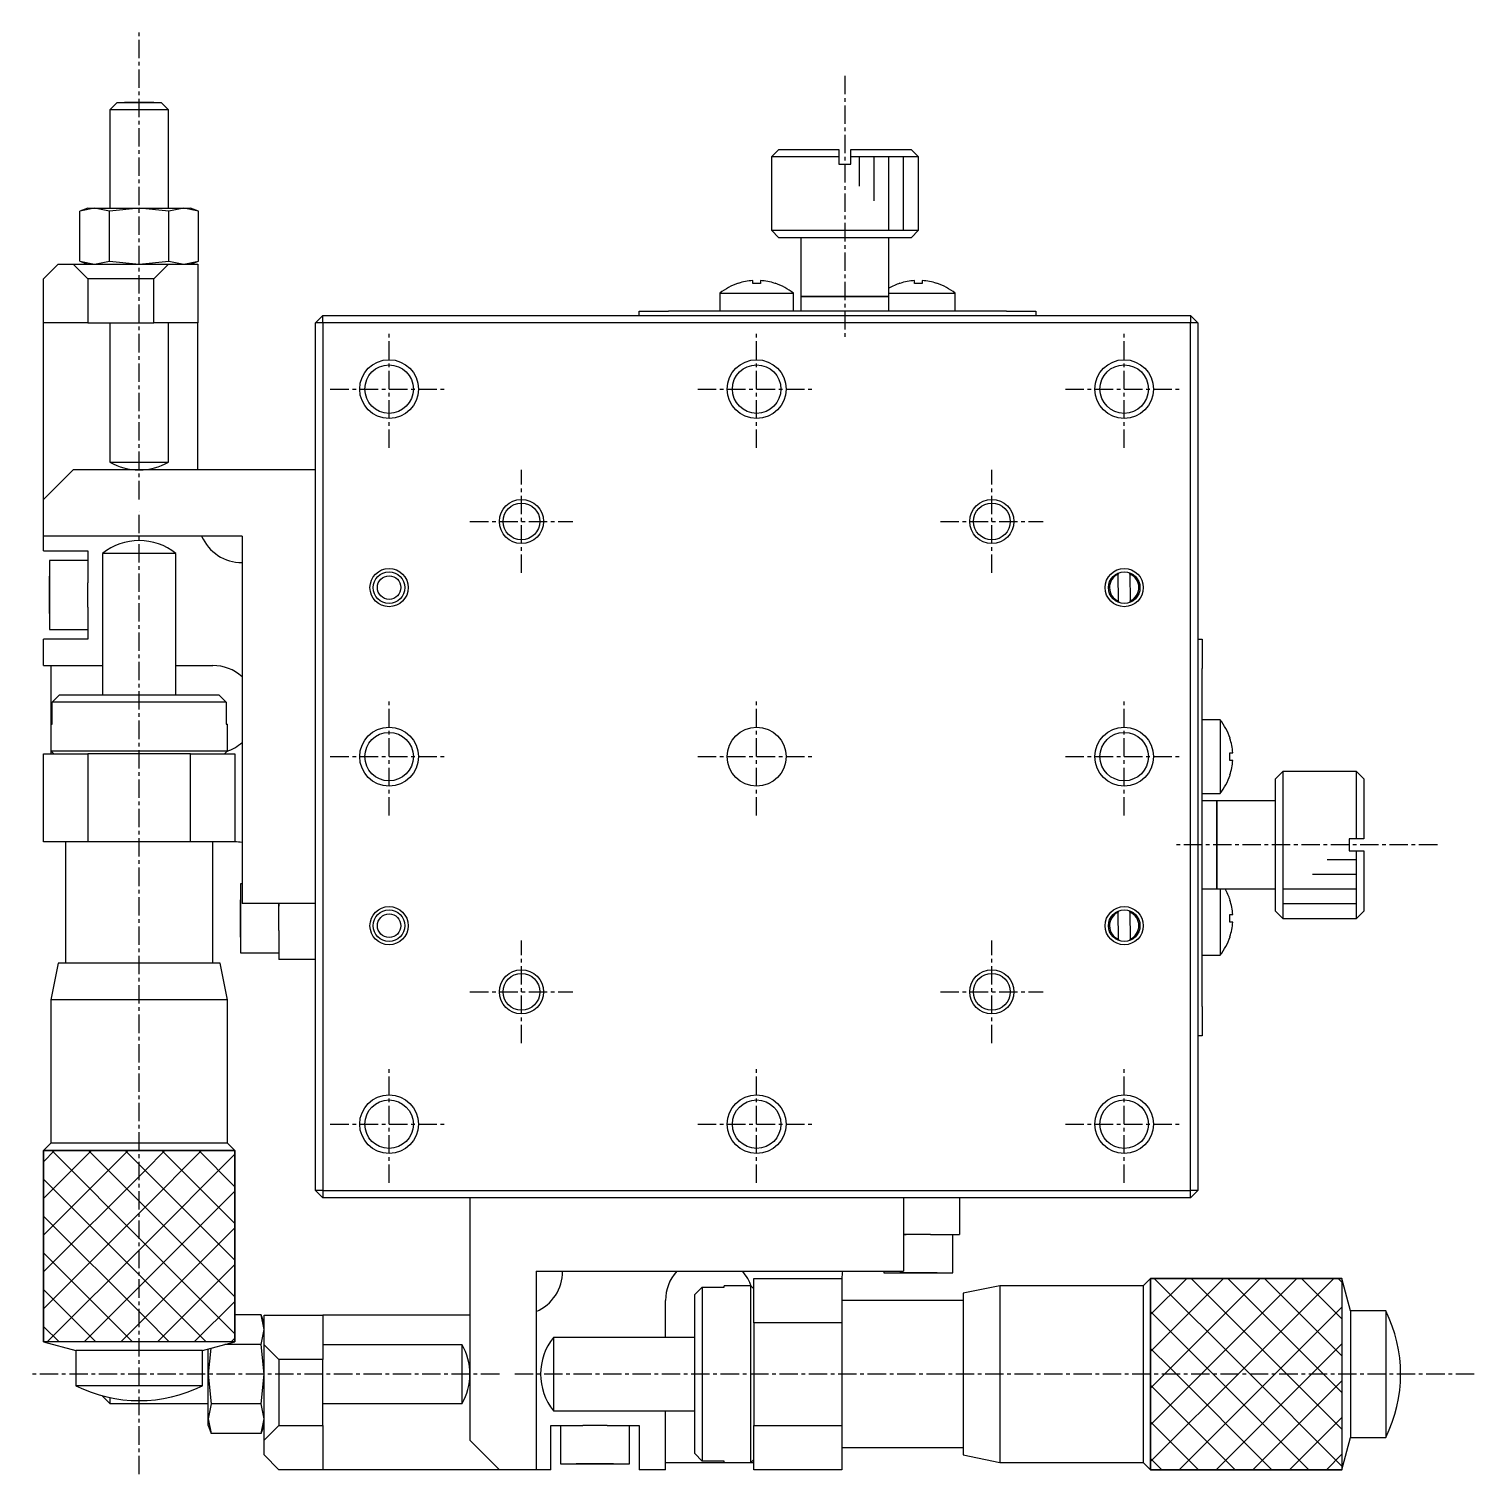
# Model space of a CAD drawing. Extents: x 10 to 388, y -3 to 270.
# Drawn here: x 102.8 to 201.2, y 98.8 to 197.1 of the extents above; entities that cross this region are included whole.
import ezdxf

# ---------------------------------------------------------------- set-up
doc = ezdxf.new("R2010")
doc.units = 0
doc.linetypes.add('CENTER', pattern=[2, 1.25, -0.25, 0.25, -0.25])
doc.layers.get('0').update_dxf_attribs({"linetype": 'CONTINUOUS'})
doc.layers.add('CENTER', color=1, linetype='CENTER')

msp = doc.modelspace()

# ---------------------------------------------------------------- linework, layer by layer
at = {"color": 7, "linetype": 'CONTINUOUS'}
for p, q in [((108.6, 191.85), (108.35, 191.6)), ((108.85, 192.1), (108.6, 191.85)), ((108.85, 192.1), (111.85, 192.1)), ((108.85, 192.1), (111.85, 192.1)), ((110.35, 192.1), (109.35, 192.1)), ((109.35, 192.1), (110.35, 192.1)), ((110.35, 192.1), (111.35, 192.1)), ((111.35, 192.1), (110.35, 192.1)), ((112.1, 191.85), (111.85, 192.1)), ((112.35, 191.6), (112.1, 191.85)), ((112.35, 191.6), (108.35, 191.6)), ((108.35, 191.6), (108.35, 184.9)), ((112.35, 184.9), (112.35, 191.6)), ((153.85, 188.9), (153.35, 188.4)), ((153.85, 188.9), (157.95, 188.9)), ((153.85, 188.9), (157.95, 188.9)), ((157.95, 188.9), (157.95, 188.4)), ((158.75, 188.9), (162.85, 188.9)), ((158.75, 188.9), (162.85, 188.9)), ((158.75, 188.4), (158.75, 188.9)), ((163.35, 188.4), (162.85, 188.9)), ((157.95, 188.4), (153.35, 188.4)), ((153.35, 188.4), (153.35, 183.4)), ((157.95, 188.4), (157.95, 187.9)), ((157.95, 187.9), (158.75, 187.9)), ((157.95, 187.9), (158.75, 187.9)), ((163.35, 188.4), (158.75, 188.4)), ((158.75, 187.9), (158.75, 188.4)), ((163.35, 183.4), (163.35, 188.4)), ((107.319, 184.9), (106.309, 184.703)), ((106.85, 184.9), (106.309, 184.703)), ((106.85, 184.9), (107.319, 184.9)), ((108.329, 184.703), (107.319, 184.9)), ((107.319, 184.9), (110.35, 184.9)), ((110.35, 184.9), (108.329, 184.703)), ((112.371, 184.703), (110.35, 184.9)), ((110.35, 184.9), (113.381, 184.9)), ((113.381, 184.9), (112.371, 184.703)), ((113.381, 184.9), (113.85, 184.9)), ((114.391, 184.703), (113.381, 184.9)), ((114.391, 184.703), (113.85, 184.9)), ((106.309, 181.297), (106.309, 184.703)), ((108.329, 181.297), (108.329, 184.703)), ((112.371, 181.297), (112.371, 184.703)), ((114.391, 181.297), (114.391, 184.703)), ((153.35, 183.4), (163.35, 183.4)), ((153.35, 183.4), (153.85, 182.9)), ((162.85, 182.9), (153.85, 182.9)), ((155.35, 182.9), (155.35, 178.9)), ((161.35, 178.9), (161.35, 182.9)), ((162.85, 182.9), (163.35, 183.4)), ((103.85, 180.1), (104.85, 181.1)), ((104.85, 181.1), (105.85, 181.1)), ((105.85, 181.1), (106.85, 180.1)), ((105.85, 181.1), (108.35, 181.1)), ((106.309, 181.297), (107.319, 181.1)), ((106.309, 181.297), (106.85, 181.1)), ((107.319, 181.1), (108.329, 181.297)), ((108.329, 181.297), (110.35, 181.1)), ((108.35, 181.1), (112.35, 181.1)), ((110.35, 181.1), (112.371, 181.297)), ((111.35, 180.1), (112.35, 181.1)), ((112.35, 181.1), (114.35, 181.1)), ((112.371, 181.297), (113.381, 181.1)), ((113.381, 181.1), (114.391, 181.297)), ((113.85, 181.1), (114.391, 181.297)), ((114.35, 181.1), (114.35, 177.1)), ((103.85, 177.1), (103.85, 180.1)), ((106.85, 180.1), (106.85, 177.1)), ((111.35, 180.1), (106.85, 180.1)), ((111.35, 177.1), (111.35, 180.1)), ((152.09, 179.791), (152.09, 179.983)), ((152.61, 179.983), (152.61, 179.791)), ((163.09, 179.791), (163.09, 179.983)), ((163.61, 179.983), (163.61, 179.791)), ((149.85, 179.122), (154.85, 179.122)), ((149.85, 179.122), (149.85, 177.9)), ((151.102, 179.791), (151.098, 179.799)), ((151.102, 179.791), (151.098, 179.799)), ((152.61, 179.791), (152.09, 179.791)), ((153.602, 179.799), (153.598, 179.791)), ((153.602, 179.799), (153.598, 179.791)), ((154.85, 177.9), (154.85, 179.122)), ((161.35, 179.122), (165.85, 179.122)), ((162.102, 179.791), (162.098, 179.799)), ((162.102, 179.791), (162.098, 179.799)), ((163.61, 179.791), (163.09, 179.791)), ((164.602, 179.799), (164.598, 179.791)), ((164.602, 179.799), (164.598, 179.791)), ((165.85, 177.9), (165.85, 179.122)), ((155.35, 178.9), (161.35, 178.9)), ((161.35, 178.9), (155.35, 178.9)), ((155.35, 178.9), (155.35, 177.9)), ((161.35, 177.9), (161.35, 178.9)), ((106.85, 177.1), (103.85, 177.1)), ((103.85, 165.1), (103.85, 177.1)), ((106.85, 177.1), (111.35, 177.1)), ((108.35, 177.1), (108.35, 167.636)), ((114.35, 177.1), (111.35, 177.1)), ((112.35, 167.636), (112.35, 177.1)), ((114.35, 167.1), (114.35, 177.1)), ((122.85, 177.6), (122.35, 177.1)), ((122.35, 118.1), (122.35, 177.1)), ((122.85, 177.1), (122.35, 177.1)), ((122.85, 177.1), (122.85, 177.6)), ((122.85, 177.6), (181.85, 177.6)), ((181.85, 177.1), (122.85, 177.1)), ((122.85, 177.1), (122.85, 118.1)), ((144.35, 177.6), (144.35, 177.9)), ((144.35, 177.9), (146.35, 177.9)), ((169.35, 177.9), (146.35, 177.9)), ((169.35, 177.9), (171.35, 177.9)), ((171.35, 177.9), (171.35, 177.6)), ((181.85, 177.6), (181.85, 177.1)), ((182.35, 177.1), (181.85, 177.6)), ((181.85, 118.1), (181.85, 177.1)), ((182.35, 177.1), (181.85, 177.1)), ((182.35, 177.1), (182.35, 118.1)), ((108.35, 167.636), (112.35, 167.636)), ((108.35, 167.636), (112.35, 167.636)), ((105.85, 167.1), (103.85, 165.1)), ((122.35, 167.1), (105.85, 167.1)), ((103.85, 162.6), (103.85, 165.1)), ((117.35, 162.6), (103.85, 162.6)), ((103.85, 161.6), (103.85, 162.6)), ((117.35, 162.6), (117.35, 137.6)), ((103.85, 161.6), (106.85, 161.6)), ((106.85, 161.6), (106.85, 159.426)), ((112.85, 161.422), (107.85, 161.422)), ((107.85, 161.422), (107.85, 151.8)), ((112.85, 151.8), (112.85, 161.422)), ((104.25, 160.95), (104.25, 158.6)), ((104.25, 160.95), (104.25, 156.25)), ((106.85, 160.95), (104.25, 160.95)), ((104.25, 159.235), (104.25, 159.87)), ((104.25, 159.87), (104.25, 159.235)), ((106.85, 158.6), (106.85, 159.426)), ((176.941, 160.095), (176.942, 160.013)), ((176.959, 158.099), (176.941, 160.094)), ((176.958, 158.18), (176.942, 160.013)), ((177.742, 160.02), (177.741, 160.102)), ((177.742, 160.02), (177.758, 158.187)), ((104.25, 157.965), (104.25, 159.235)), ((104.25, 159.235), (104.25, 157.965)), ((104.25, 158.6), (104.25, 156.25)), ((106.85, 157.774), (106.85, 158.6)), ((104.25, 157.33), (104.25, 157.965)), ((104.25, 157.965), (104.25, 157.33)), ((106.85, 157.774), (106.85, 155.6)), ((176.958, 158.18), (176.959, 158.098)), ((177.759, 158.105), (177.758, 158.187)), ((103.85, 153.8), (103.85, 155.6)), ((106.85, 155.6), (103.85, 155.6)), ((104.25, 156.25), (106.85, 156.25)), ((182.35, 155.6), (182.65, 155.6)), ((182.65, 155.6), (182.65, 153.6)), ((103.85, 153.8), (107.85, 153.8)), ((104.35, 153.8), (104.35, 149.8)), ((112.85, 153.8), (115.35, 153.8)), ((182.65, 130.6), (182.65, 153.6)), ((104.434, 151.3), (104.942, 151.8)), ((104.942, 151.8), (115.758, 151.8)), ((104.942, 151.8), (105.706, 151.8)), ((114.994, 151.8), (115.758, 151.8)), ((115.758, 151.8), (116.266, 151.3)), ((116.266, 151.3), (104.434, 151.3)), ((104.434, 149.8), (104.434, 151.3)), ((116.266, 151.3), (116.266, 149.8)), ((104.35, 149.8), (104.434, 149.8)), ((104.35, 149.8), (104.434, 149.8)), ((104.35, 149.8), (104.35, 148)), ((116.266, 149.8), (116.35, 149.8)), ((116.266, 149.8), (116.35, 149.8)), ((116.35, 148), (116.35, 149.8)), ((183.872, 150.1), (182.65, 150.1)), ((183.872, 150.1), (183.872, 145.1)), ((184.541, 148.848), (184.549, 148.852)), ((184.541, 148.848), (184.549, 148.852)), ((103.85, 141.8), (103.85, 147.8)), ((103.85, 147.8), (106.85, 147.8)), ((104.35, 148), (116.35, 148)), ((104.35, 148), (104.35, 147.8)), ((104.35, 148), (104.55, 147.8)), ((106.85, 147.8), (106.85, 141.8)), ((113.85, 147.8), (106.85, 147.8)), ((113.85, 141.8), (113.85, 147.8)), ((113.85, 147.8), (116.85, 147.8)), ((116.15, 147.8), (116.35, 148)), ((116.85, 147.8), (116.85, 141.8)), ((184.541, 147.86), (184.733, 147.86)), ((184.541, 147.34), (184.541, 147.86)), ((184.733, 147.34), (184.541, 147.34)), ((188.15, 146.6), (187.65, 146.1)), ((188.15, 146.6), (188.15, 136.6)), ((193.15, 146.6), (188.15, 146.6)), ((193.15, 142), (193.15, 146.6)), ((193.65, 146.1), (193.15, 146.6)), ((184.549, 146.348), (184.541, 146.352)), ((184.549, 146.348), (184.541, 146.352)), ((187.65, 137.1), (187.65, 146.1)), ((193.65, 146.1), (193.65, 142)), ((193.65, 146.1), (193.65, 142)), ((182.65, 145.1), (183.872, 145.1)), ((183.65, 144.6), (182.65, 144.6)), ((183.65, 144.6), (183.65, 138.6)), ((183.65, 138.6), (183.65, 144.6)), ((187.65, 144.6), (183.65, 144.6)), ((106.85, 141.8), (103.85, 141.8)), ((105.35, 141.8), (105.35, 133.55)), ((113.85, 141.8), (106.85, 141.8)), ((116.85, 141.8), (113.85, 141.8)), ((115.35, 133.55), (115.35, 141.8)), ((192.65, 142), (192.65, 141.2)), ((193.15, 142), (192.65, 142)), ((192.65, 142), (192.65, 141.2)), ((193.65, 142), (193.15, 142)), ((192.65, 141.2), (193.15, 141.2)), ((193.15, 136.6), (193.15, 141.2)), ((193.15, 141.2), (193.65, 141.2)), ((193.65, 141.2), (193.65, 137.1)), ((193.65, 141.2), (193.65, 137.1)), ((117.25, 138.95), (117.25, 136.6)), ((117.25, 138.95), (117.25, 134.25)), ((117.35, 138.95), (117.25, 138.95)), ((117.25, 137.235), (117.25, 137.87)), ((117.25, 137.87), (117.25, 137.235)), ((182.65, 138.6), (183.65, 138.6)), ((183.65, 138.6), (187.65, 138.6)), ((183.872, 138.6), (183.872, 134.1)), ((184.541, 137.848), (184.549, 137.852)), ((184.541, 137.848), (184.549, 137.852)), ((117.25, 135.965), (117.25, 137.235)), ((117.25, 137.235), (117.25, 135.965)), ((122.35, 137.6), (117.35, 137.6)), ((119.85, 137.426), (119.85, 137.6)), ((119.85, 137.6), (119.85, 137.426)), ((119.85, 136.6), (119.85, 137.426)), ((176.941, 137.095), (176.942, 137.013)), ((176.959, 135.099), (176.941, 137.094)), ((176.958, 135.18), (176.942, 137.013)), ((177.742, 137.02), (177.741, 137.102)), ((177.742, 137.02), (177.758, 135.187)), ((184.541, 136.86), (184.733, 136.86)), ((184.541, 136.34), (184.541, 136.86)), ((187.65, 137.1), (188.15, 136.6)), ((193.15, 136.6), (193.65, 137.1)), ((117.25, 136.6), (117.25, 134.25)), ((117.25, 135.33), (117.25, 135.965)), ((117.25, 135.965), (117.25, 135.33)), ((119.85, 135.774), (119.85, 136.6)), ((119.85, 135.774), (119.85, 133.8)), ((184.733, 136.34), (184.541, 136.34)), ((188.15, 136.6), (193.15, 136.6)), ((176.958, 135.18), (176.959, 135.098)), ((177.759, 135.105), (177.758, 135.187)), ((184.549, 135.348), (184.541, 135.352)), ((184.549, 135.348), (184.541, 135.352)), ((117.25, 134.25), (119.85, 134.25)), ((122.35, 133.8), (119.85, 133.8)), ((182.65, 134.1), (183.872, 134.1)), ((104.85, 133.55), (104.35, 131.05)), ((115.85, 133.55), (104.85, 133.55)), ((116.35, 131.05), (115.85, 133.55)), ((116.35, 131.05), (104.35, 131.05)), ((104.35, 131.05), (104.35, 121.3)), ((116.35, 121.3), (116.35, 131.05)), ((182.65, 130.6), (182.65, 128.6)), ((182.65, 128.6), (182.35, 128.6)), ((104.35, 121.3), (103.85, 120.8)), ((116.35, 121.3), (104.35, 121.3)), ((116.85, 120.8), (116.35, 121.3)), ((103.85, 107.8), (103.85, 120.8)), ((103.85, 120.8), (116.85, 120.8)), ((116.85, 120.8), (116.85, 107.8)), ((122.35, 118.1), (122.85, 117.6)), ((122.85, 118.1), (122.35, 118.1)), ((122.85, 118.1), (122.85, 117.6)), ((122.85, 118.1), (181.85, 118.1)), ((181.85, 117.6), (181.85, 118.1)), ((182.35, 118.1), (181.85, 118.1)), ((181.85, 117.6), (182.35, 118.1)), ((181.85, 117.6), (122.85, 117.6)), ((132.85, 117.6), (132.85, 101.1)), ((162.35, 117.6), (162.35, 112.6)), ((166.15, 117.6), (166.15, 115.1)), ((162.524, 115.1), (162.35, 115.1)), ((162.35, 115.1), (162.524, 115.1)), ((163.35, 115.1), (162.524, 115.1)), ((164.176, 115.1), (163.35, 115.1)), ((164.176, 115.1), (166.15, 115.1)), ((165.7, 112.5), (165.7, 115.1)), ((137.35, 112.6), (137.35, 99.1)), ((137.35, 112.6), (162.35, 112.6)), ((152.15, 112.1), (158.15, 112.1)), ((152.15, 109.1), (152.15, 112.1)), ((158.15, 112.1), (158.15, 109.1)), ((161, 112.6), (161, 112.5)), ((161, 112.5), (163.35, 112.5)), ((161, 112.5), (165.7, 112.5)), ((162.715, 112.5), (162.08, 112.5)), ((162.08, 112.5), (162.715, 112.5)), ((163.985, 112.5), (162.715, 112.5)), ((162.715, 112.5), (163.985, 112.5)), ((163.35, 112.5), (165.7, 112.5)), ((164.62, 112.5), (163.985, 112.5)), ((163.985, 112.5), (164.62, 112.5)), ((179.15, 112.1), (178.65, 111.6)), ((179.15, 112.1), (192.15, 112.1)), ((179.15, 99.1), (179.15, 112.1)), ((192.739, 109.9), (192.15, 112.1)), ((192.15, 112.1), (192.15, 99.1)), ((148.15, 111.008), (148.65, 111.516)), ((148.65, 111.516), (148.65, 99.684)), ((148.65, 111.516), (150.15, 111.516)), ((150.15, 111.516), (150.15, 111.6)), ((150.15, 111.516), (150.15, 111.6)), ((151.95, 111.6), (150.15, 111.6)), ((151.95, 99.6), (151.95, 111.6)), ((152.15, 111.4), (151.95, 111.6)), ((168.9, 111.6), (166.4, 111.1)), ((166.4, 111.1), (166.4, 100.1)), ((168.9, 111.6), (168.9, 99.6)), ((178.65, 111.6), (168.9, 111.6)), ((178.65, 111.6), (178.65, 99.6)), ((146.15, 108.1), (146.15, 110.6)), ((148.15, 100.192), (148.15, 111.008)), ((148.15, 110.244), (148.15, 111.008)), ((166.4, 110.6), (158.15, 110.6)), ((118.653, 109.641), (116.85, 109.641)), ((118.85, 108.631), (118.653, 109.641)), ((118.85, 109.1), (118.653, 109.641)), ((118.85, 107.6), (118.85, 109.6)), ((118.85, 109.6), (122.85, 109.6)), ((122.85, 109.6), (122.85, 106.6)), ((132.85, 109.6), (122.85, 109.6)), ((192.739, 109.9), (192.739, 101.3)), ((195.15, 109.9), (192.739, 109.9)), ((195.15, 109.9), (195.15, 101.3)), ((118.653, 107.621), (118.85, 108.631)), ((158.15, 109.1), (152.15, 109.1)), ((152.15, 109.1), (152.15, 102.1)), ((158.15, 109.1), (158.15, 102.1)), ((103.85, 107.8), (106.05, 107.211)), ((116.85, 107.8), (103.85, 107.8)), ((114.65, 107.211), (106.05, 107.211)), ((106.05, 107.211), (106.05, 104.8)), ((114.65, 107.211), (116.85, 107.8)), ((114.65, 104.8), (114.65, 107.211)), ((115.222, 107.364), (115.05, 105.6)), ((115.05, 105.6), (115.05, 107.318)), ((118.653, 107.621), (116.181, 107.621)), ((118.85, 105.6), (118.653, 107.621)), ((119.85, 106.6), (118.85, 107.6)), ((118.85, 103.6), (118.85, 107.6)), ((132.314, 107.6), (122.85, 107.6)), ((132.314, 103.6), (132.314, 107.6)), ((132.314, 103.6), (132.314, 107.6)), ((138.528, 108.1), (138.528, 103.1)), ((148.15, 108.1), (138.528, 108.1)), ((122.85, 106.6), (119.85, 106.6)), ((119.85, 106.6), (119.85, 102.1)), ((122.85, 102.1), (122.85, 106.6)), ((115.05, 102.569), (115.05, 105.6)), ((115.05, 105.6), (115.247, 103.579)), ((118.653, 103.579), (118.85, 105.6)), ((114.65, 104.8), (106.05, 104.8)), ((107.85, 104.1), (107.85, 104.126)), ((107.85, 104.1), (107.85, 104.126)), ((107.85, 104.1), (108.1, 103.85)), ((108.1, 103.85), (108.35, 103.6)), ((108.35, 104.007), (108.35, 103.6)), ((108.35, 103.6), (115.05, 103.6)), ((115.247, 103.579), (115.05, 102.569)), ((118.653, 103.579), (115.247, 103.579)), ((118.85, 102.569), (118.653, 103.579)), ((118.85, 101.1), (118.85, 103.6)), ((122.85, 103.6), (132.314, 103.6)), ((115.05, 102.569), (115.247, 101.559)), ((115.05, 102.1), (115.05, 102.569)), ((118.653, 101.559), (118.85, 102.569)), ((138.528, 103.1), (148.15, 103.1)), ((146.15, 99.1), (146.15, 103.1)), ((115.05, 102.1), (115.247, 101.559)), ((118.653, 101.559), (115.247, 101.559)), ((118.653, 101.559), (118.85, 102.1)), ((118.85, 101.1), (119.85, 102.1)), ((119.85, 102.1), (122.85, 102.1)), ((122.85, 102.1), (122.85, 99.1)), ((138.35, 102.1), (140.524, 102.1)), ((138.35, 99.1), (138.35, 102.1)), ((139, 102.1), (139, 99.5)), ((141.35, 102.1), (140.524, 102.1)), ((142.176, 102.1), (141.35, 102.1)), ((142.176, 102.1), (144.35, 102.1)), ((143.7, 99.5), (143.7, 102.1)), ((144.35, 102.1), (144.35, 99.1)), ((152.15, 102.1), (158.15, 102.1)), ((152.15, 99.1), (152.15, 102.1)), ((158.15, 102.1), (158.15, 99.1)), ((192.15, 99.1), (192.739, 101.3)), ((192.739, 101.3), (195.15, 101.3)), ((118.85, 100.1), (118.85, 101.1)), ((132.85, 101.1), (134.85, 99.1)), ((148.15, 100.192), (148.15, 100.956)), ((158.15, 100.6), (166.4, 100.6)), ((119.85, 99.1), (118.85, 100.1)), ((139, 99.5), (141.35, 99.5)), ((139, 99.5), (143.7, 99.5)), ((140.715, 99.5), (140.08, 99.5)), ((140.08, 99.5), (140.715, 99.5)), ((141.985, 99.5), (140.715, 99.5)), ((140.715, 99.5), (141.985, 99.5)), ((141.35, 99.5), (143.7, 99.5)), ((142.62, 99.5), (141.985, 99.5)), ((141.985, 99.5), (142.62, 99.5)), ((146.15, 99.6), (150.15, 99.6)), ((148.65, 99.684), (148.15, 100.192)), ((150.15, 99.684), (148.65, 99.684)), ((150.15, 99.6), (150.15, 99.684)), ((150.15, 99.6), (150.15, 99.684)), ((150.15, 99.6), (151.95, 99.6)), ((151.95, 99.6), (152.15, 99.8)), ((151.95, 99.6), (152.15, 99.6)), ((166.4, 100.1), (168.9, 99.6)), ((168.9, 99.6), (178.65, 99.6)), ((178.65, 99.6), (179.15, 99.1)), ((122.85, 99.1), (119.85, 99.1)), ((134.85, 99.1), (122.85, 99.1)), ((137.35, 99.1), (134.85, 99.1)), ((138.35, 99.1), (137.35, 99.1)), ((146.15, 99.1), (144.35, 99.1)), ((158.15, 99.1), (152.15, 99.1)), ((192.15, 99.1), (179.15, 99.1))]:
    msp.add_line(p, q, dxfattribs=at)
at = {"color": 3, "linetype": 'CONTINUOUS'}
for p, q in [((159.35, 186.4), (159.35, 188.4)), ((160.35, 185.4), (160.35, 188.4)), ((161.35, 183.4), (161.35, 188.4)), ((162.35, 183.4), (162.35, 188.4)), ((191.15, 140.6), (193.15, 140.6)), ((190.15, 139.6), (193.15, 139.6)), ((188.15, 138.6), (193.15, 138.6)), ((188.15, 137.6), (193.15, 137.6)), ((116.85, 120.8), (103.85, 120.8)), ((103.85, 120.8), (103.85, 107.8)), ((104.6, 120.8), (103.85, 120.05)), ((107.1, 120.8), (103.85, 117.55)), ((109.6, 120.8), (103.85, 115.05)), ((104.4, 120.8), (110.75, 114.45)), ((106.9, 120.8), (110.75, 116.95)), ((109.4, 120.8), (110.75, 119.45)), ((112.1, 120.8), (110.75, 119.45)), ((114.6, 120.8), (110.75, 116.95)), ((116.85, 120.55), (110.75, 114.45)), ((111.9, 120.8), (116.85, 115.85)), ((114.4, 120.8), (116.85, 118.35)), ((116.85, 107.8), (116.85, 120.8)), ((110.75, 119.45), (103.85, 112.55)), ((110.75, 119.45), (116.85, 113.35)), ((103.85, 118.85), (110.75, 111.95)), ((116.85, 118.05), (110.75, 111.95)), ((110.75, 116.95), (103.85, 110.05)), ((103.85, 116.35), (110.75, 109.45)), ((110.75, 116.95), (116.85, 110.85)), ((116.85, 115.55), (110.75, 109.45)), ((110.75, 114.45), (104.1, 107.8)), ((110.75, 114.45), (116.85, 108.35)), ((103.85, 113.85), (109.9, 107.8)), ((116.85, 113.05), (111.6, 107.8)), ((179.15, 112.1), (179.15, 99.1)), ((192.15, 112.1), (179.15, 112.1)), ((179.15, 109.65), (181.6, 112.1)), ((179.15, 107.15), (184.1, 112.1)), ((179.4, 112.1), (185.5, 106)), ((180.5, 106), (186.6, 112.1)), ((181.9, 112.1), (188, 106)), ((183, 106), (189.1, 112.1)), ((184.4, 112.1), (190.5, 106)), ((185.5, 106), (191.6, 112.1)), ((186.9, 112.1), (192.15, 106.85)), ((189.4, 112.1), (192.15, 109.35)), ((191.9, 112.1), (192.15, 111.85)), ((192.15, 112.1), (192.15, 99.1)), ((103.85, 111.35), (107.4, 107.8)), ((110.75, 111.95), (106.6, 107.8)), ((110.75, 111.95), (114.9, 107.8)), ((116.85, 110.55), (114.1, 107.8)), ((188, 106), (192.15, 110.15)), ((110.75, 109.45), (109.1, 107.8)), ((110.75, 109.45), (112.4, 107.8)), ((179.15, 109.85), (183, 106)), ((103.85, 108.85), (104.9, 107.8)), ((116.85, 107.8), (103.85, 107.8)), ((116.85, 108.05), (116.6, 107.8)), ((179.15, 107.35), (180.5, 106)), ((190.5, 106), (192.15, 107.65)), ((179.15, 104.65), (180.5, 106)), ((179.15, 102.15), (183, 106)), ((179.15, 99.65), (185.5, 106)), ((180.5, 106), (187.4, 99.1)), ((181.1, 99.1), (188, 106)), ((183, 106), (189.9, 99.1)), ((183.6, 99.1), (190.5, 106)), ((185.5, 106), (192.15, 99.35)), ((188, 106), (192.15, 101.85)), ((190.5, 106), (192.15, 104.35)), ((179.15, 104.85), (184.9, 99.1)), ((186.1, 99.1), (192.15, 105.15)), ((179.15, 102.35), (182.4, 99.1)), ((188.6, 99.1), (192.15, 102.65)), ((179.15, 99.85), (179.9, 99.1)), ((191.1, 99.1), (192.15, 100.15)), ((179.15, 99.1), (192.15, 99.1))]:
    msp.add_line(p, q, dxfattribs=at)
for centre, radius in [((127.35, 172.6), 2), ((152.35, 172.6), 2), ((177.35, 172.6), 2), ((136.35, 163.6), 1.5), ((168.35, 163.6), 1.5), ((127.35, 159.1), 1.3), ((177.35, 159.1), 1.3), ((127.35, 147.6), 2), ((177.35, 147.6), 2), ((127.35, 136.1), 1.3), ((177.35, 136.1), 1.3), ((136.35, 131.6), 1.5), ((168.35, 131.6), 1.5), ((127.35, 122.6), 2), ((152.35, 122.6), 2), ((177.35, 122.6), 2)]:
    msp.add_circle(centre, radius, dxfattribs=at)
at = {"color": 7, "linetype": 'CONTINUOUS'}
for centre, radius in [((127.35, 172.6), 1.65), ((152.35, 172.6), 1.65), ((177.35, 172.6), 1.65), ((136.35, 163.6), 1.25), ((168.35, 163.6), 1.25), ((127.35, 159.1), 1.075), ((127.35, 159.1), 0.8), ((177.35, 159.1), 1.075), ((152.35, 147.6), 2), ((127.35, 147.6), 1.65), ((177.35, 147.6), 1.65), ((127.35, 136.1), 1.075), ((127.35, 136.1), 0.8), ((177.35, 136.1), 1.075), ((136.35, 131.6), 1.25), ((168.35, 131.6), 1.25), ((127.35, 122.6), 1.65), ((152.35, 122.6), 1.65), ((177.35, 122.6), 1.65)]:
    msp.add_circle(centre, radius, dxfattribs=at)
for centre, radius, start, end in [((152.35, 176), 3.992, 93.73476, 108.2232), ((152.35, 176), 3.992, 71.77679, 86.26524), ((163.35, 176), 3.992, 93.73476, 108.2232), ((163.35, 176), 3.992, 71.77679, 86.26524), ((152.35, 176), 4, 108.23975, 128.68219), ((152.35, 176), 4, 51.31781, 71.76025), ((163.35, 176), 4, 108.23975, 120), ((163.35, 176), 4, 51.31781, 71.76025), ((110.35, 171.1), 4, 240, 270), ((110.35, 171.1), 4, 270, 300), ((110.35, 158.3), 4, 51.3178, 128.68217), ((117.35, 163.8), 3, 203.57818, 270), ((177.35, 159.1), 1, 114.09709, 246.94073), ((177.35, 159.1), 1, 294.09709, 66.94073), ((115.35, 150.8), 3, 48.18969, 90), ((180.75, 147.6), 4, 18.23975, 38.68219), ((115.35, 150.8), 3, 288.59444, 311.81031), ((180.75, 147.6), 3.992, 3.73476, 18.22321), ((180.75, 147.6), 3.992, 341.77679, 356.26524), ((180.75, 147.6), 4, 321.31781, 341.76025), ((116.85, 138.8), 3, 80.40593, 90), ((180.75, 136.6), 4, 18.23975, 30), ((180.75, 136.6), 3.992, 3.73476, 18.22321), ((177.35, 136.1), 1, 114.09709, 246.94073), ((177.35, 136.1), 1, 294.09709, 66.94073), ((180.75, 136.6), 3.992, 341.77679, 356.26524), ((180.75, 136.6), 4, 321.31781, 341.76025), ((136.15, 112.6), 3, 293.57818, 0), ((149.15, 110.6), 3, 138.18968, 180), ((149.15, 110.6), 3, 18.59444, 41.81032), ((161.15, 112.1), 3, 170.40593, 180), ((186.405, 105.6), 9.745, 333.81621, 26.1838), ((128.85, 105.6), 4, 0, 30), ((141.65, 105.6), 4, 141.31779, 218.68217), ((128.85, 105.6), 4, 330, 0), ((110.35, 113.545), 9.745, 243.81622, 296.1838)]:
    msp.add_arc(centre, radius, start, end, dxfattribs=at)
at = {"layer": 'CENTER', "color": 1, "linetype": 'CENTER'}
for p, q in [((110.35, 165.1), (110.35, 197.1)), ((158.35, 193.9), (158.35, 175.9)), ((127.35, 168.6), (127.35, 176.6)), ((152.35, 168.6), (152.35, 176.6)), ((177.35, 168.6), (177.35, 176.6)), ((123.35, 172.6), (131.35, 172.6)), ((148.35, 172.6), (156.35, 172.6)), ((173.35, 172.6), (181.35, 172.6)), ((136.35, 160.1), (136.35, 167.1)), ((168.35, 160.1), (168.35, 167.1)), ((110.35, 98.8), (110.35, 164.3)), ((132.85, 163.6), (139.85, 163.6)), ((164.85, 163.6), (171.85, 163.6)), ((127.35, 143.6), (127.35, 151.6)), ((152.35, 143.6), (152.35, 151.6)), ((177.35, 143.6), (177.35, 151.6)), ((123.35, 147.6), (131.35, 147.6)), ((148.35, 147.6), (156.35, 147.6)), ((173.35, 147.6), (181.35, 147.6)), ((198.65, 141.6), (180.65, 141.6)), ((136.35, 128.1), (136.35, 135.1)), ((168.35, 128.1), (168.35, 135.1)), ((132.85, 131.6), (139.85, 131.6)), ((164.85, 131.6), (171.85, 131.6)), ((127.35, 118.6), (127.35, 126.6)), ((152.35, 118.6), (152.35, 126.6)), ((177.35, 118.6), (177.35, 126.6)), ((123.35, 122.6), (131.35, 122.6)), ((148.35, 122.6), (156.35, 122.6)), ((173.35, 122.6), (181.35, 122.6)), ((134.85, 105.6), (102.85, 105.6)), ((201.15, 105.6), (135.65, 105.6))]:
    msp.add_line(p, q, dxfattribs=at)

doc.saveas('drawing.dxf')
